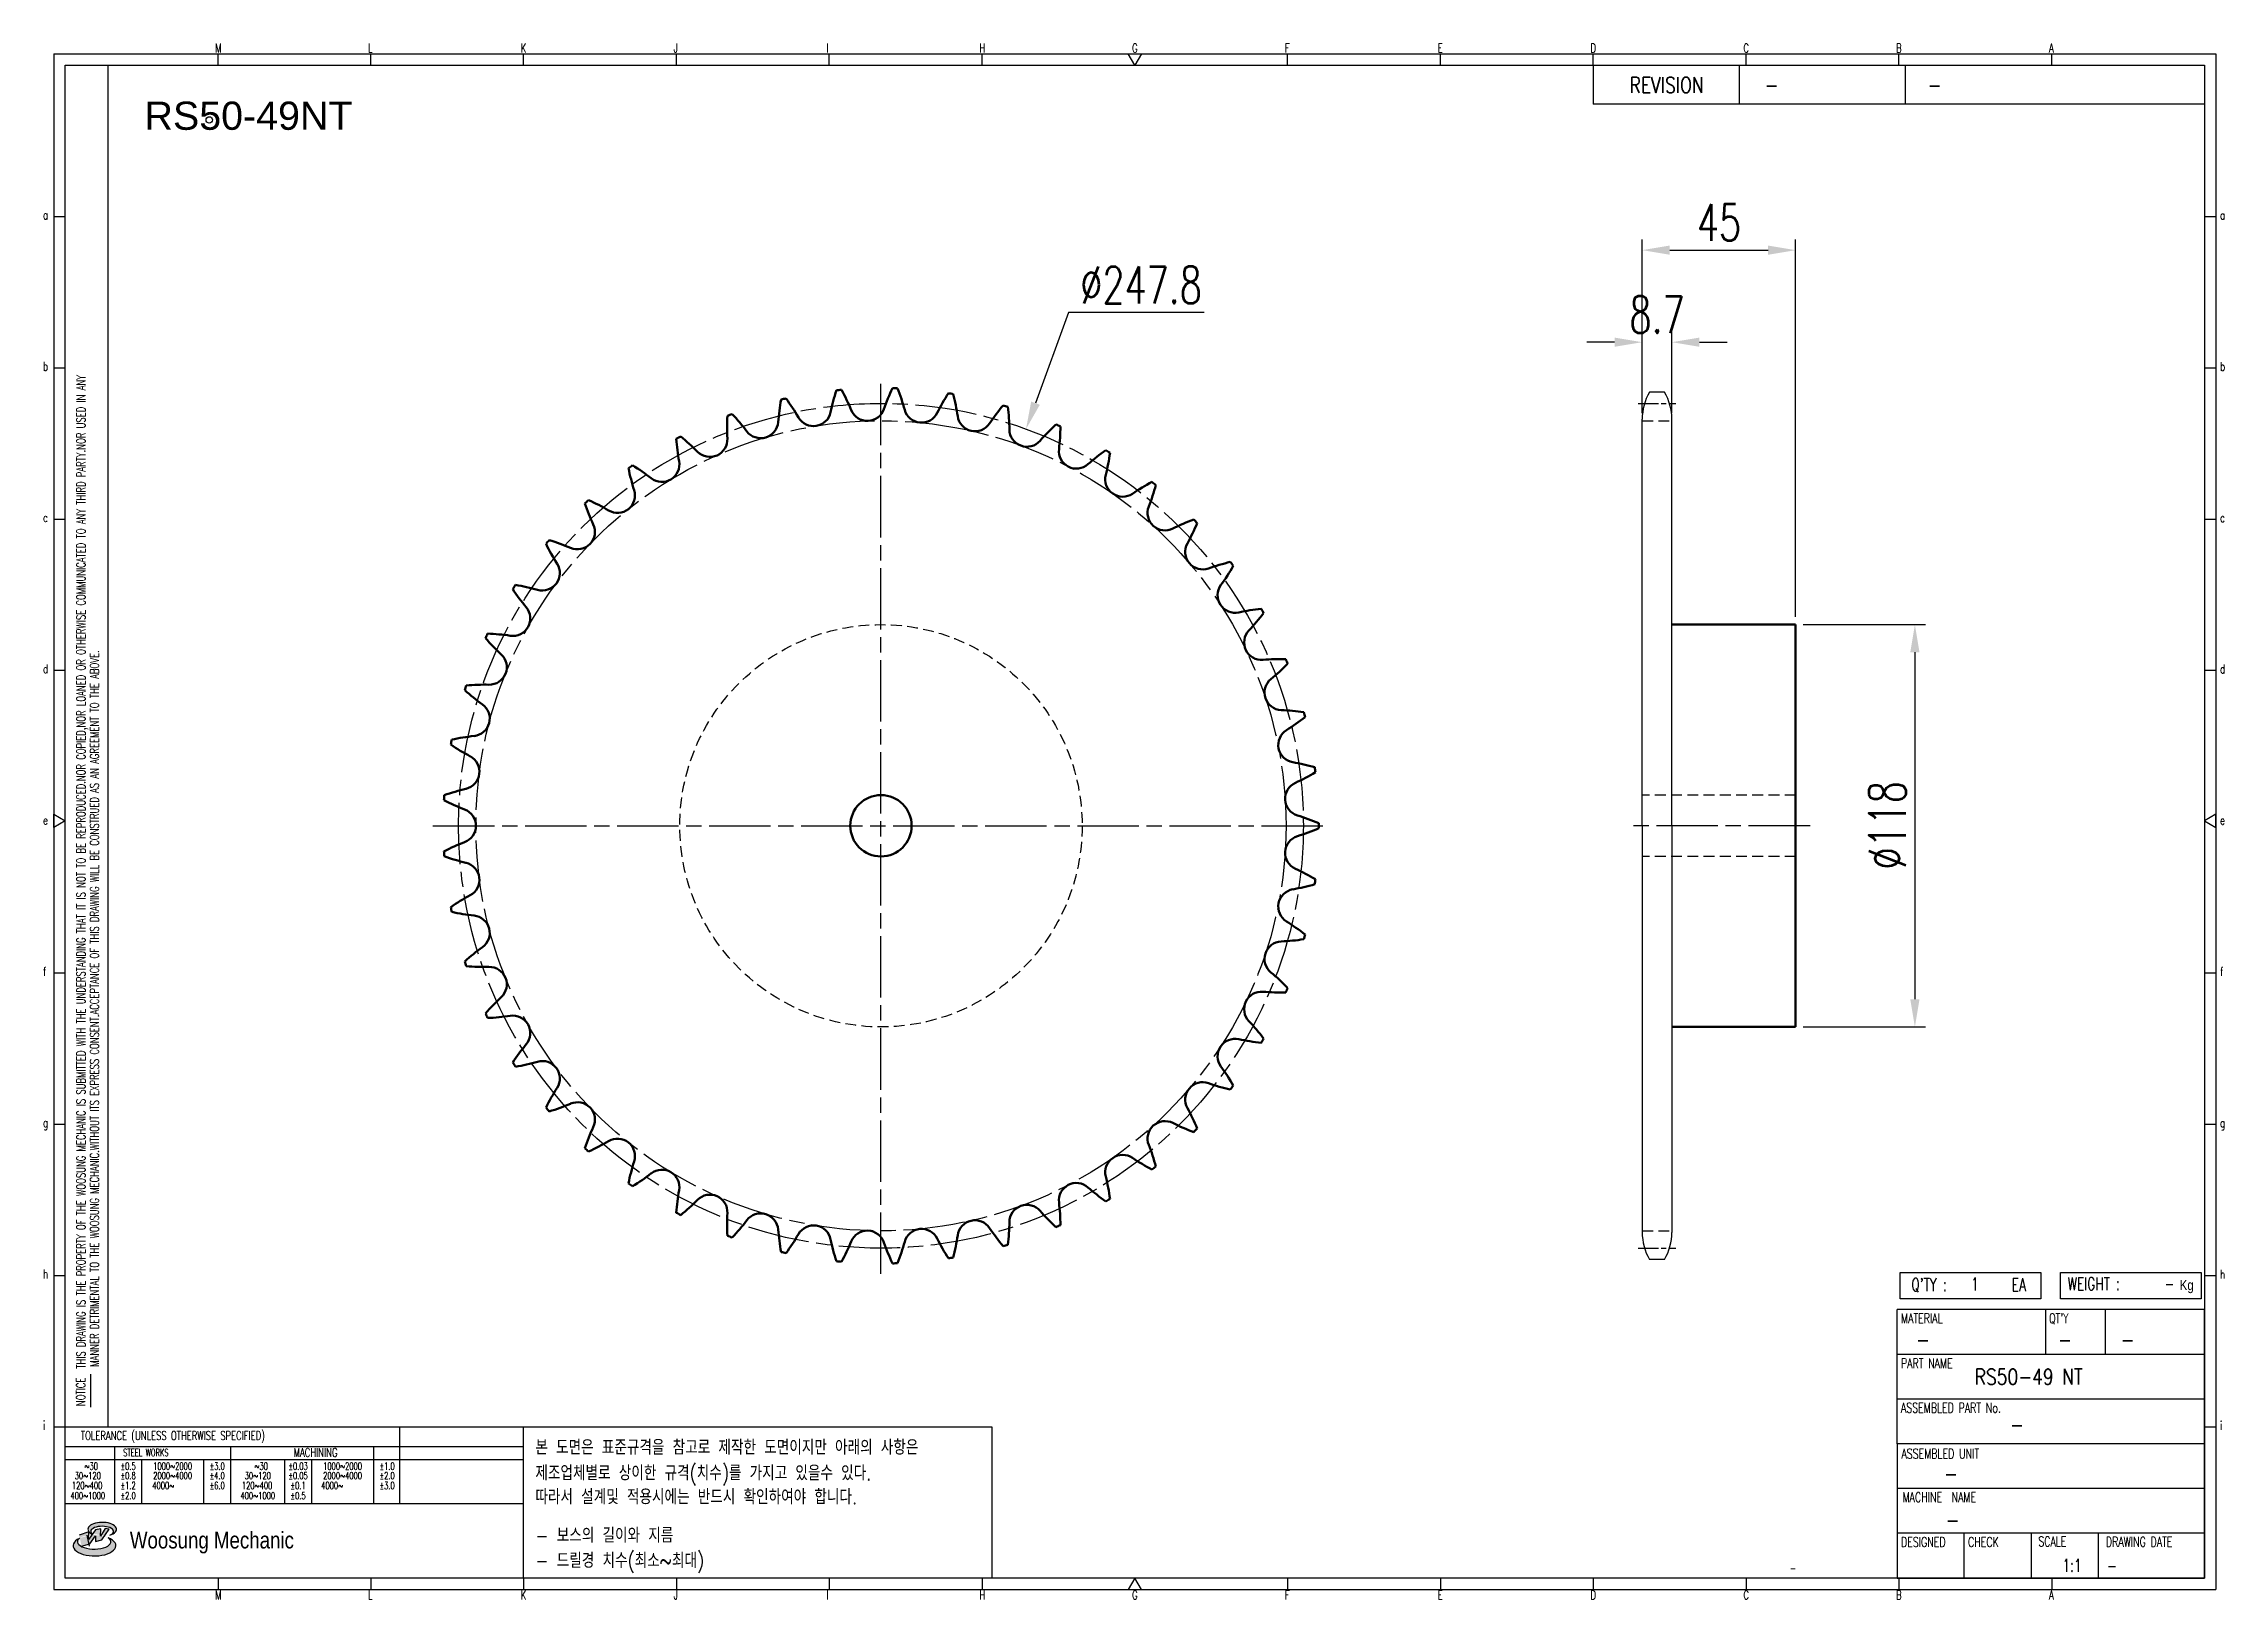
# Model space of a CAD drawing. Header units: millimetres. Extents: x 8306 to 8946, y 4749 to 5205.
import ezdxf
from ezdxf.enums import TextEntityAlignment as Align

# ---------------------------------------------------------------- set-up
doc = ezdxf.new("R2010")
doc.units = ezdxf.units.MM
for name, pattern in [('AM_ISO08W050', [18, 12, -1.5, 3, -1.5]), ('AM_ISO08W050x2', [9, 6, -0.75, 1.5, -0.75]), ('HIDDEN', [9.525, 6.35, -3.175])]:
    doc.linetypes.add(name, pattern=pattern)
for name, color, linetype, lineweight in [('22', 30, 'AM_ISO08W050', 25), ('23', 40, 'AM_ISO08W050', 25), ('AM_0N', 7, 'Continuous', 50), ('VIS', 7, 'Continuous', 50)]:
    doc.layers.add(name, color=color, linetype=linetype, lineweight=lineweight)
for name, color, linetype in [('HL', 2, 'HIDDEN'), ('S-DIM', 7, 'Continuous'), ('TITLE', 7, 'Continuous'), ('도면레이아웃', 7, 'Continuous')]:
    doc.layers.add(name, color=color, linetype=linetype)
doc.styles.add('HAN', font='ROMANS.shx', dxfattribs={"width": 0.7, "bigfont": 'whgtxt.shx'})
doc.styles.add('HKD_ST2', font='romans.shx', dxfattribs={"width": 0.7, "height": 4, "bigfont": '@extfont2.shx'})
doc.styles.add('HSG', font='SIMPLEX.shx', dxfattribs={"width": 0.7, "bigfont": 'HSG.shx'})
doc.styles.add('ROMANS', font='romans.shx', dxfattribs={"width": 0.7, "bigfont": 'whgtxt.shx'})
doc.styles.add('SLDTEXTSTYLE4', font='arial.ttf', dxfattribs={"width": 0.8})
doc.styles.get("Standard").update_dxf_attribs({"font": 'arial.ttf'})
doc.dimstyles.new('APP23', dxfattribs={"dimscale": 4.5, "dimtxt": 2.4, "dimasz": 1.8, "dimexe": 0.7, "dimexo": 0.5, "dimgap": 0.6, "dimtad": 1, "dimtoh": 1, "dimdec": 1, "dimrnd": 0.01, "dimzin": 9, "dimdsep": 46, "dimtxsty": 'HSG', "dimcen": 0, "dimclrd": 1, "dimclre": 1, "dimclrt": 256, "dimazin": 2, "dimtp": 1, "dimtm": 1, "dimtfac": 0.5, "dimtdec": 1, "dimtix": 1, "dimtofl": 0, "dimtmove": 0, "dimatfit": 3, "dimfxl": 0, "dimtvp": 1, "dimtolj": 2, "dimlwd": -1, "dimlwe": -1, "dimarcsym": 0})

# ---------------------------------------------------------------- blocks, each defined once
blk = doc.blocks.new('SUYWSHJH')
at = {"layer": '도면레이아웃'}
h = blk.add_hatch(color=10, dxfattribs=at)
h.paths.add_polyline_path([(1.544, 35.177), (1.554, 34.966), (1.779, 35.034), (2.054, 35.422), (1.908, 35.446), (1.728, 35.167), (1.741, 35.439), (1.547, 35.405), (1.292, 35.041), (1.295, 35.33), (0.943, 35.208), (1.03, 34.8), (1.336, 34.885)])
edge = h.paths.add_edge_path()
edge.add_ellipse((1.795, 35.421), major_axis=(-0.53, 0), ratio=0.487785, start_angle=122.36065, end_angle=403.39574)
edge.add_line((1.411, 35.244), (1.419, 35.261))
edge.add_ellipse((1.798, 35.344), major_axis=(-0.423, 0), ratio=0.444396, start_angle=131.58977, end_angle=386.19408, ccw=False)
edge = h.paths.add_edge_path()
edge.add_ellipse((1.512, 34.815), major_axis=(-0.793, 0), ratio=0.480113, start_angle=314.67633, end_angle=590.85213)
edge.add_ellipse((1.501, 34.958), major_axis=(-0.62, 0), ratio=0.43311, start_angle=331.7024, end_angle=574.42495, ccw=False)
for p, q in [((0, 90.118), (80.15, 90.118)), ((0, 90.118), (0, 33.191)), ((6.089, 89.693), (6.089, 90.118)), ((11.753, 89.693), (11.753, 90.118)), ((17.418, 89.693), (17.418, 90.118)), ((23.082, 89.693), (23.082, 90.118)), ((28.746, 89.693), (28.746, 90.118)), ((34.411, 89.693), (34.411, 90.118)), ((45.739, 89.693), (45.739, 90.118)), ((51.404, 89.693), (51.404, 90.118)), ((57.068, 89.693), (57.068, 90.118)), ((62.732, 89.693), (62.732, 90.118)), ((68.397, 89.693), (68.397, 90.118)), ((74.061, 89.693), (74.061, 90.118)), ((80.15, 90.118), (80.15, 33.191)), ((0, 84.085), (0.425, 84.085)), ((79.725, 84.085), (80.15, 84.085)), ((0, 78.478), (0.425, 78.478)), ((79.725, 78.478), (80.15, 78.478)), ((0, 72.87), (0.425, 72.87)), ((79.725, 72.87), (80.15, 72.87)), ((0, 67.262), (0.425, 67.262)), ((79.725, 67.262), (80.15, 67.262)), ((0, 56.047), (0.425, 56.047)), ((79.725, 56.047), (80.15, 56.047)), ((0, 50.439), (0.425, 50.439)), ((79.725, 50.439), (80.15, 50.439)), ((0, 44.832), (0.425, 44.832)), ((79.725, 44.832), (80.15, 44.832)), ((1.377, 39.947), (1.377, 41.174)), ((0, 39.224), (0.425, 39.224)), ((79.725, 39.224), (80.15, 39.224)), ((0, 33.191), (80.15, 33.191)), ((6.089, 33.616), (6.089, 33.191)), ((11.753, 33.616), (11.753, 33.191)), ((17.418, 33.616), (17.418, 33.191)), ((23.082, 33.616), (23.082, 33.191)), ((28.746, 33.616), (28.746, 33.191)), ((34.411, 33.616), (34.411, 33.191)), ((45.739, 33.616), (45.739, 33.191)), ((51.404, 33.616), (51.404, 33.191)), ((57.068, 33.616), (57.068, 33.191)), ((62.732, 33.616), (62.732, 33.191)), ((68.397, 33.616), (68.397, 33.191)), ((74.061, 33.616), (74.061, 33.191))]:
    blk.add_line(p, q)
at = {"color": 2}
for p, q in [((2.017, 39.224), (2.017, 89.693)), ((0.425, 39.224), (17.418, 39.224)), ((12.816, 39.224), (12.816, 36.382)), ((17.418, 33.616), (17.418, 39.224)), ((0.425, 38.487), (17.418, 38.487)), ((0.425, 38.012), (17.418, 38.012)), ((2.257, 38.487), (2.257, 36.382)), ((3.257, 38.012), (3.257, 36.382)), ((5.557, 38.012), (5.557, 36.382)), ((6.557, 38.5), (6.557, 36.382)), ((8.557, 38.012), (8.557, 36.382)), ((9.557, 38.026), (9.557, 36.382)), ((11.857, 38.487), (11.857, 36.382)), ((0.425, 36.382), (17.418, 36.382))]:
    blk.add_line(p, q, dxfattribs=at)
at = {"color": 6, "ltscale": 0.5}
for p, q in [((57.068, 89.693), (57.068, 88.246)), ((62.47, 89.693), (62.47, 88.246)), ((68.635, 89.693), (68.635, 88.246)), ((79.725, 88.246), (57.068, 88.246)), ((68.336, 38.59), (68.336, 43.563)), ((79.725, 43.563), (68.336, 43.563)), ((73.827, 43.563), (73.827, 41.905)), ((76.037, 43.563), (76.037, 41.905)), ((79.725, 38.59), (79.725, 43.563)), ((79.725, 41.905), (68.336, 41.905)), ((79.725, 40.248), (68.336, 40.248)), ((68.336, 38.59), (68.336, 33.616)), ((79.725, 38.59), (68.336, 38.59)), ((79.725, 33.616), (79.725, 38.59)), ((79.725, 36.932), (68.336, 36.932)), ((79.725, 35.274), (68.336, 35.274)), ((70.822, 33.616), (70.822, 35.274)), ((73.309, 33.616), (73.309, 35.274)), ((75.796, 33.616), (75.796, 35.274)), ((68.336, 33.616), (79.725, 33.616))]:
    blk.add_line(p, q, dxfattribs=at)
for points in [[(40.075, 89.693), (39.83, 90.118), (40.32, 90.118)], [(0.425, 89.693), (79.725, 89.693), (79.725, 33.616), (0.425, 33.616)], [(0.425, 61.679), (0, 61.433), (0, 61.924)], [(79.725, 61.679), (80.15, 61.433), (80.15, 61.924)], [(40.075, 33.616), (39.83, 33.191), (40.32, 33.191)]]:
    blk.add_lwpolyline(points, close=True)
at = {"layer": 'TITLE', "color": 20}
for p, q in [((68.449, 43.961), (68.449, 44.936)), ((68.449, 44.936), (73.654, 44.936)), ((73.654, 44.936), (73.654, 43.961)), ((74.39, 43.961), (74.39, 44.936)), ((74.39, 44.936), (79.595, 44.936)), ((79.595, 44.936), (79.595, 43.961)), ((73.654, 43.961), (68.449, 43.961)), ((79.595, 43.961), (74.39, 43.961))]:
    blk.add_line(p, q, dxfattribs=at)
at = {"layer": '도면레이아웃'}
for p, q in [((1.295, 35.33), (0.943, 35.208)), ((1.03, 34.8), (1.336, 34.885)), ((1.224, 35.208), (1.311, 34.8)), ((1.224, 35.208), (1.224, 35.208)), ((1.547, 35.405), (1.292, 35.041)), ((1.292, 35.041), (1.295, 35.33)), ((1.336, 34.885), (1.544, 35.177)), ((1.419, 35.261), (1.411, 35.244)), ((1.544, 35.177), (1.554, 34.966)), ((1.741, 35.439), (1.547, 35.405)), ((1.554, 34.966), (1.779, 35.034)), ((1.908, 35.446), (1.728, 35.167)), ((1.728, 35.167), (1.741, 35.439)), ((1.779, 35.034), (2.054, 35.422)), ((2.054, 35.422), (1.908, 35.446))]:
    blk.add_line(p, q, dxfattribs=at)
for centre, major_axis, ratio, start_param, end_param in [((1.795, 35.421), (-0.53, 0), 0.487785, 2.135596, 7.040584), ((1.512, 34.815), (-0.793, 0), 0.480113, 5.492138, 10.312315), ((1.501, 34.958), (-0.62, 0), 0.43311, 5.789299, 10.025607), ((1.798, 35.344), (-0.423, 0), 0.444396, 2.296675, 6.740358)]:
    blk.add_ellipse(centre, major_axis=major_axis, ratio=ratio, start_param=start_param, end_param=end_param, dxfattribs=at)
at = {"color": 4, "style": 'HKD_ST2', "width": 0.7}
for s, p in [('M', (5.988, 90.164)), ('L', (11.652, 90.164)), ('K', (17.316, 90.164)), ('J', (22.981, 90.164)), ('I', (28.645, 90.164)), ('H', (34.309, 90.164)), ('G', (39.974, 90.164)), ('F', (45.638, 90.164)), ('E', (51.302, 90.164)), ('D', (56.967, 90.164)), ('C', (62.631, 90.164)), ('B', (68.295, 90.164)), ('A', (73.96, 90.164)), ('a', (-0.395, 83.976)), ('a', (80.305, 83.97)), ('b', (-0.395, 78.368)), ('b', (80.305, 78.362)), ('c', (-0.395, 72.76)), ('c', (80.305, 72.754)), ('d', (-0.395, 67.153)), ('d', (80.305, 67.147)), ('e', (-0.395, 61.545)), ('e', (80.305, 61.539)), ('f', (-0.395, 55.937)), ('f', (80.305, 55.931)), ('g', (-0.395, 50.33)), ('g', (80.305, 50.324)), ('h', (-0.395, 44.722)), ('h', (80.305, 44.716)), ('i', (-0.395, 39.114)), ('i', (80.305, 39.108)), ('M', (5.988, 32.824)), ('L', (11.652, 32.824)), ('K', (17.316, 32.824)), ('J', (22.981, 32.824)), ('I', (28.645, 32.824)), ('H', (34.309, 32.824)), ('G', (39.974, 32.824)), ('F', (45.638, 32.824)), ('E', (51.302, 32.824)), ('D', (56.967, 32.824)), ('C', (62.631, 32.824)), ('B', (68.295, 32.824)), ('A', (73.96, 32.824))]:
    blk.add_text(s, height=0.326, dxfattribs=at).set_placement(p)
for s, height, style, width, p in [('REVISION', 0.5806, 'HAN', 0.8, (58.415, 88.664)), ('-', 0.581, 'HAN', 0.8, (63.426, 88.664)), ('-', 0.581, 'HAN', 0.8, (69.468, 88.664)), ("Q'TY : ", 0.4746, 'HKD_ST2', 0.7, (68.857, 44.253)), ('1', 0.475, 'HKD_ST2', 0.7, (71.071, 44.275)), ('EA', 0.4746, 'HKD_ST2', 0.7, (72.578, 44.253)), ('WEIGHT : ', 0.4746, 'HKD_ST2', 0.7, (74.65, 44.286)), ('-', 0.581, 'HAN', 0.8, (69.029, 42.157)), ('-', 0.581, 'HAN', 0.8, (74.289, 42.157)), ('-', 0.581, 'HAN', 0.8, (76.623, 42.157)), ('-', 0.581, 'HAN', 0.8, (72.515, 39.013)), ('-', 0.581, 'HAN', 0.8, (70.067, 37.189)), ('-', 0.581, 'HAN', 0.8, (70.126, 35.48)), ('1:1', 0.4746, 'HKD_ST2', 0.7, (74.458, 33.848)), ('-', 0.475, 'HKD_ST2', 0.7, (76.112, 33.837))]:
    blk.add_text(s, height=height, dxfattribs=dict(style=style, width=width)).set_placement(p)
at = {"color": 6, "style": 'HKD_ST2', "width": 0.7}
for s, p in [(' THIS DRAWING IS THE PROPERTY OF THE WOOSUNG MECHANIC IS SUBMITTED WITH THE UNDERSTANDING THAT IT IS NOT TO BE REPRODUCED.NOR COPIED,NOR LOANED OR OTHERWISE COMMUNICATED TO ANY THIRD PARTY.NOR USED IN ANY', (1.173, 41.217)), ('MANNER DETRIMENTAL TO THE WOOSUNG MECHANIC.WITHOUT ITS EXPRESS CONSENT.ACCEPTANCE OF THIS DRAWING WILL BE CONSTRUED AS AN AGREEMENT TO THE ABOVE.', (1.672, 41.447))]:
    blk.add_text(s, height=0.326266, rotation=90, dxfattribs=at).set_placement(p)
at = {"style": 'HKD_ST2', "width": 0.7}
blk.add_text('-', height=0.475, dxfattribs=at).set_placement((78.613, 44.286), align=Align.RIGHT)
at = {"color": 4, "style": 'HKD_ST2', "width": 0.7}
for s, height, p in [('MATERIAL', 0.3651, (68.474, 43.425)), ("QT'Y", 0.3651, (73.965, 43.425)), ('PART NAME', 0.3651, (68.474, 41.756)), ('ASSEMBLED PART No.', 0.36511, (68.474, 40.109)), ('ASSEMBLED UNIT', 0.36511, (68.49, 38.408)), ('MACHINE  NAME', 0.36511, (68.532, 36.794)), ('DESIGNED', 0.3651, (68.474, 35.136)), ('CHECK', 0.3651, (70.961, 35.136)), ('SCALE', 0.3651, (73.566, 35.153)), ('DRAWING DATE', 0.36511, (76.071, 35.141))]:
    blk.add_text(s, height=height, dxfattribs=at).set_placement(p, align=Align.TOP_LEFT)
at = {"style": 'HKD_ST2', "width": 0.7}
blk.add_text('NOTICE', height=0.3263, rotation=90, dxfattribs=at).set_placement((1.163, 39.988))
for s, height, style, width, p in [('TOLERANCE (UNLESS OTHERWISE SPECIFIED)', 0.32627, 'HKD_ST2', 0.7, (4.417, 38.896)), ('-', 0.326, 'ROMANS', 0.65, (64.469, 33.975))]:
    blk.add_text(s, height=height, dxfattribs=dict(style=style, width=width)).set_placement(p, align=Align.MIDDLE_CENTER)
at = {"color": 4, "style": 'HKD_ST2', "width": 0.7}
for s, height, p in [('STEEL WORKS', 0.26101, (3.416, 38.268)), ('MACHINING', 0.3263, (9.707, 38.27)), ('%%P0.5', 0.261, (2.757, 37.762)), ('%%P0.8', 0.261, (2.757, 37.411)), ('%%P3.0', 0.261, (6.057, 37.762)), ('%%P4.0', 0.261, (6.057, 37.411)), ('%%P0.03', 0.261, (9.057, 37.762)), ('%%P0.05', 0.261, (9.057, 37.411)), ('%%P1.0', 0.261, (12.357, 37.762)), ('%%P2.0', 0.261, (12.357, 37.411)), ('%%P1.2', 0.261, (2.757, 37.045)), ('%%P2.0', 0.261, (2.757, 36.67)), ('%%P6.0', 0.261, (6.057, 37.045)), ('%%P0.1', 0.261, (9.057, 37.045)), ('%%P0.5', 0.261, (9.057, 36.67)), ('%%P3.0', 0.261, (12.357, 37.045))]:
    blk.add_text(s, height=height, dxfattribs=at).set_placement(p, align=Align.MIDDLE)
for s, height, p in [('30%%126120', 0.261, (1.263, 37.411)), ('%%12630', 0.261, (1.389, 37.762)), ('2000%%1264000', 0.26101, (4.407, 37.411)), ('1000%%1262000', 0.26101, (4.407, 37.762)), ('30%%126120', 0.261, (7.563, 37.411)), ('%%12630', 0.261, (7.689, 37.762)), ('2000%%1264000', 0.26101, (10.707, 37.411)), ('1000%%1262000', 0.26101, (10.707, 37.762)), ('400%%1261000', 0.26101, (1.263, 36.67)), ('120%%126400', 0.26101, (1.237, 37.045)), ('4000%%126', 0.261, (4.061, 37.045)), ('400%%1261000', 0.26101, (7.563, 36.67)), ('120%%126400', 0.26101, (7.537, 37.045)), ('4000%%126', 0.261, (10.321, 37.045))]:
    blk.add_text(s, height=height, dxfattribs=at).set_placement(p, align=Align.MIDDLE_CENTER)
at = {"color": 1, "style": 'SLDTEXTSTYLE4', "width": 0.8}
blk.add_text('Woosung Mechanic', height=0.61957, dxfattribs=at).set_placement((2.822, 34.711))
at = {"layer": 'TITLE', "width": 0.8}
blk.add_text('Kg', height=0.3789, dxfattribs=at).set_placement((78.807, 44.286))
blk = doc.blocks.new('*D439')
at = {"layer": 'Defpoints', "color": 0, "transparency": 16777216}
for p in [(8784.06, 5117.58), (8775.36, 5094.55), (8784.06, 5094.55)]:
    blk.add_point(p, dxfattribs=at)
at = {"layer": 'S-DIM', "color": 1, "transparency": 16777216}
for p, q in [((8767.26, 5117.58), (8759.16, 5117.58)), ((8775.36, 5096.8), (8775.36, 5120.73)), ((8784.06, 5096.8), (8784.06, 5120.73)), ((8792.16, 5117.58), (8800.26, 5117.58))]:
    blk.add_line(p, q, dxfattribs=at)
for points in [[(8767.26, 5118.93), (8767.26, 5116.23), (8775.36, 5117.58)], [(8792.16, 5118.93), (8792.16, 5116.23), (8784.06, 5117.58)]]:
    blk.add_solid(points, dxfattribs=at)
at = {"layer": 'S-DIM', "transparency": 16777216, "insert": (8779.71, 5125.68), "char_height": 10.8, "attachment_point": 5, "style": 'HSG'}
blk.add_mtext('\\A2;8.7', dxfattribs=at)
blk = doc.blocks.new('*D440')
at = {"layer": 'Defpoints', "color": 0, "transparency": 16777216}
for p in [(8820.36, 5144.58), (8775.36, 5094.55), (8820.36, 5034.75)]:
    blk.add_point(p, dxfattribs=at)
at = {"layer": 'S-DIM', "color": 1, "transparency": 16777216}
for p, q in [((8775.36, 5096.8), (8775.36, 5147.73)), ((8783.46, 5144.58), (8812.26, 5144.58)), ((8820.36, 5037), (8820.36, 5147.73))]:
    blk.add_line(p, q, dxfattribs=at)
for points in [[(8783.46, 5145.93), (8783.46, 5143.23), (8775.36, 5144.58)], [(8812.26, 5145.93), (8812.26, 5143.23), (8820.36, 5144.58)]]:
    blk.add_solid(points, dxfattribs=at)
at = {"layer": 'S-DIM', "transparency": 16777216, "insert": (8797.86, 5152.68), "char_height": 10.8, "attachment_point": 5, "style": 'HSG'}
blk.add_mtext('\\A2;45', dxfattribs=at)
blk = doc.blocks.new('*D441')
at = {"layer": 'Defpoints', "color": 0, "transparency": 16777216}
for p in [(8820.36, 5034.75), (8820.36, 4916.75), (8855.34, 4916.75)]:
    blk.add_point(p, dxfattribs=at)
at = {"layer": 'S-DIM', "color": 1, "transparency": 16777216}
for p, q in [((8822.61, 5034.75), (8858.49, 5034.75)), ((8855.34, 5026.65), (8855.34, 4924.85)), ((8822.61, 4916.75), (8858.49, 4916.75))]:
    blk.add_line(p, q, dxfattribs=at)
for points in [[(8853.99, 5026.65), (8856.69, 5026.65), (8855.34, 5034.75)], [(8853.99, 4924.85), (8856.69, 4924.85), (8855.34, 4916.75)]]:
    blk.add_solid(points, dxfattribs=at)
at = {"layer": 'S-DIM', "transparency": 16777216, "insert": (8847.24, 4975.9), "char_height": 10.8, "attachment_point": 5, "rotation": 90, "style": 'HSG'}
blk.add_mtext('\\A2;%%c118', dxfattribs=at)
blk = doc.blocks.new('*D442')
at = {"layer": 'Defpoints', "color": 0, "transparency": 16777216}
for p in [(8594.62, 5092.1), (8509.53, 4859.39)]:
    blk.add_point(p, dxfattribs=at)
at = {"layer": 'S-DIM', "color": 1, "transparency": 16777216}
for p, q in [((8607.12, 5126.28), (8597.4, 5099.71)), ((8646.9, 5126.28), (8607.12, 5126.28))]:
    blk.add_line(p, q, dxfattribs=at)
blk.add_solid([(8596.13, 5100.17), (8598.67, 5099.24), (8594.62, 5092.1)], dxfattribs=at)
at = {"layer": 'S-DIM', "transparency": 16777216, "insert": (8628.36, 5134.38), "char_height": 10.8, "attachment_point": 5, "style": 'HSG'}
blk.add_mtext('\\A2;∅247.8', dxfattribs=at)

msp = doc.modelspace()

# ---------------------------------------------------------------- linework, layer by layer
for p, q in [((8781.93, 5102.94), (8777.49, 5102.94)), ((8775.36, 4975.75), (8775.36, 5095.01)), ((8784.06, 4975.75), (8784.06, 5095.01)), ((8775.36, 4975.75), (8775.36, 4856.49)), ((8784.06, 4975.75), (8784.06, 4856.49)), ((8781.93, 4848.55), (8777.49, 4848.55))]:
    msp.add_line(p, q)
at = {"color": 4}
msp.add_lwpolyline([(8447.26, 4799.5), (8584.63, 4799.5), (8584.63, 4755.12), (8447.26, 4755.12)], close=True, dxfattribs=at)
msp.add_circle((8355.06, 5182.76), 0.956)
for centre, start, end in [((8791.23, 5095.01), 150, 180), ((8768.18, 5095.01), 0, 30), ((8791.23, 4856.49), 180, 210), ((8768.18, 4856.49), 330, 0)]:
    msp.add_arc(centre, 15.87, start, end)
at = {"layer": '22', "linetype": 'AM_ISO08W050x2'}
for p, q in [((8774.18, 5099.63), (8785.24, 5099.63)), ((8774.18, 4851.86), (8785.24, 4851.86))]:
    msp.add_line(p, q, dxfattribs=at)
at = {"layer": '23', "color": 4, "linetype": 'AM_ISO08W050x2', "ltscale": 3}
for p, q in [((8552.08, 4844.35), (8552.08, 5107.14)), ((8420.68, 4975.75), (8683.47, 4975.75)), ((8824.58, 4975.75), (8772.33, 4975.75))]:
    msp.add_line(p, q, dxfattribs=at)
for radius in [123.89, 118.81]:
    msp.add_circle((8552.08, 4975.75), radius, dxfattribs=at)
at = {"layer": 'AM_0N'}
for centre, radius, start, end in [((8583.93, 5089.41), 62.18, 169.48741, 175.61224), ((8552.08, 4975.75), 128.4, 102.52921, 103.18508), ((8474.07, 5064.34), 62.18, 30.10204, 36.22688), ((8598.2, 5084.41), 62.18, 162.14047, 168.26531), ((8552.08, 4975.75), 128.4, 95.18227, 95.83814), ((8486.03, 5073.59), 62.18, 22.7551, 28.87994), ((8611.72, 5077.62), 62.18, 154.79353, 160.91837), ((8552.08, 4975.75), 128.4, 87.83533, 88.4912), ((8499.09, 5081.23), 62.18, 15.40816, 21.533), ((8624.25, 5069.15), 62.18, 147.44659, 153.57143), ((8552.08, 4975.75), 128.4, 80.48839, 81.14426), ((8513.01, 5087.14), 62.18, 8.06122, 14.18606), ((8635.61, 5059.16), 62.18, 140.09965, 146.22449), ((8552.08, 4975.75), 128.4, 73.14145, 73.79732), ((8527.58, 5091.22), 62.18, 0.71429, 6.83912), ((8569.13, 5092.55), 62.18, 176.83435, 182.95918), ((8552.08, 4975.75), 128.4, 109.87615, 110.53202), ((8463.38, 5053.63), 62.18, 37.44898, 43.57382), ((8516.81, 5094.56), 5.13, 217.44898, 355.61224), ((8532.3, 5098.1), 5.13, 210.10204, 348.26531), ((8548.11, 5099.62), 5.13, 202.7551, 340.91837), ((8563.98, 5099.11), 5.13, 195.40816, 333.57143), ((8579.66, 5096.58), 5.13, 188.06122, 326.22449), ((8594.88, 5092.06), 5.13, 180.71429, 318.87755), ((8645.59, 5047.79), 62.18, 132.75271, 138.87755), ((8552.08, 4975.75), 128.4, 65.79452, 66.45038), ((8542.54, 5093.41), 62.18, 353.36735, 359.49218), ((8552.08, 4975.75), 128.4, 117.22309, 117.87895), ((8554.05, 5093.77), 62.18, 184.18129, 190.30612), ((8454.14, 5041.65), 62.18, 44.79592, 50.92075), ((8501.91, 5089.08), 5.13, 224.79592, 2.95918), ((8609.4, 5085.63), 5.13, 173.36735, 311.53061), ((8654.03, 5035.24), 62.18, 125.40578, 131.53061), ((8552.08, 4975.75), 128.4, 58.44758, 59.10344), ((8552.08, 4975.75), 128.4, 124.57003, 125.22589), ((8538.94, 5093.06), 62.18, 191.52823, 197.65306), ((8446.52, 5028.59), 62.18, 52.14286, 58.26769), ((8487.83, 5081.73), 5.13, 232.14286, 10.30612), ((8557.67, 5093.66), 62.18, 346.02041, 352.14524), ((8474.8, 5072.65), 5.13, 239.4898, 17.65306), ((8622.98, 5077.4), 5.13, 166.02041, 304.18367), ((8660.8, 5021.72), 62.18, 118.05884, 124.18367), ((8572.7, 5091.98), 62.18, 338.67347, 344.79831), ((8552.08, 4975.75), 128.4, 51.10064, 51.75651), ((8552.08, 4975.75), 128.4, 131.91696, 132.57283), ((8524.05, 5090.42), 62.18, 198.87516, 205), ((8440.63, 5014.66), 62.18, 59.4898, 65.61463), ((8635.4, 5067.5), 5.13, 158.67347, 296.83673), ((8463.05, 5061.97), 5.13, 246.83673, 25), ((8665.79, 5007.44), 62.18, 110.7119, 116.83673), ((8587.39, 5088.38), 62.18, 331.32653, 337.45137), ((8552.08, 4975.75), 128.4, 43.7537, 44.40957), ((8552.08, 4975.75), 128.4, 139.2639, 139.91977), ((8509.62, 5085.89), 62.18, 206.2221, 212.34694), ((8436.57, 5000.08), 62.18, 66.83673, 72.96157), ((8646.45, 5056.09), 5.13, 151.32653, 289.4898), ((8452.75, 5049.88), 5.13, 254.18367, 32.34694), ((8668.91, 4992.63), 62.18, 103.36496, 109.4898), ((8601.51, 5082.94), 62.18, 323.97959, 330.10443), ((8552.08, 4975.75), 128.4, 36.40676, 37.06263), ((8552.08, 4975.75), 128.4, 146.61084, 147.26671), ((8495.88, 5079.56), 62.18, 213.56904, 219.69388), ((8434.41, 4985.11), 62.18, 74.18367, 80.30851), ((8655.95, 5043.36), 5.13, 143.97959, 282.14286), ((8444.09, 5036.57), 5.13, 261.53061, 39.69388), ((8670.11, 4977.56), 62.18, 96.01802, 102.14286), ((8614.81, 5075.74), 62.18, 316.63265, 322.75749), ((8552.08, 4975.75), 128.4, 29.05982, 29.71569), ((8552.08, 4975.75), 128.4, 153.95778, 154.61365), ((8483.07, 5071.52), 62.18, 220.91598, 227.04082), ((8434.17, 4969.99), 62.18, 81.53061, 87.65545), ((8663.74, 5029.52), 5.13, 136.63265, 274.79592), ((8437.2, 5022.26), 5.13, 268.87755, 47.04082), ((8669.37, 4962.45), 62.18, 88.67108, 94.79592), ((8627.08, 5066.9), 62.18, 309.28571, 315.41055), ((8552.08, 4975.75), 128.4, 21.71288, 22.36875), ((8552.08, 4975.75), 128.4, 161.30472, 161.96059), ((8471.39, 5061.91), 62.18, 228.26292, 234.38776), ((8435.88, 4954.96), 62.18, 88.87755, 95.00239), ((8669.7, 5014.8), 5.13, 129.28571, 267.44898), ((8432.19, 5007.18), 5.13, 276.22449, 54.38776), ((8666.71, 4947.56), 62.18, 81.32414, 87.44898), ((8552.08, 4975.75), 128.4, 14.36594, 15.02181), ((8439.49, 4940.27), 62.18, 96.22449, 102.34933), ((8673.73, 4999.44), 5.13, 121.93878, 260.10204), ((8638.12, 5056.56), 62.18, 301.93878, 308.06361), ((8552.08, 4975.75), 128.4, 168.65166, 169.30753), ((8461.03, 5050.88), 62.18, 235.60986, 241.73469), ((8429.16, 4991.6), 5.13, 283.57143, 61.73469), ((8662.16, 4933.13), 62.18, 73.9772, 80.10204), ((8647.75, 5044.89), 62.18, 294.59184, 300.71667), ((8552.08, 4975.75), 128.4, 7.01901, 7.67487), ((8552.08, 4975.75), 128.4, 175.9986, 176.65446), ((8452.17, 5038.62), 62.18, 242.9568, 249.08163), ((8444.95, 4926.17), 62.18, 103.57143, 109.69626), ((8675.76, 4983.69), 5.13, 114.59184, 252.7551), ((8428.14, 4975.75), 5.13, 290.91837, 69.08163), ((8655.81, 4919.4), 62.18, 66.63027, 72.7551), ((8552.08, 4975.75), 128.4, 359.67207, 0.32793), ((8452.17, 4912.87), 62.18, 110.91837, 117.0432), ((8675.76, 4967.81), 5.13, 107.2449, 245.40816), ((8655.81, 5032.09), 62.18, 287.2449, 293.36973), ((8552.08, 4975.75), 128.4, 183.34554, 184.0014), ((8444.95, 5025.33), 62.18, 250.30374, 256.42857), ((8429.16, 4959.9), 5.13, 298.26531, 76.42857), ((8662.16, 5018.36), 62.18, 279.89796, 286.0228), ((8647.75, 4906.6), 62.18, 59.28333, 65.40816), ((8552.08, 4975.75), 128.4, 352.32513, 352.98099), ((8461.03, 4900.61), 62.18, 118.26531, 124.39014), ((8552.08, 4975.75), 128.4, 190.69247, 191.34834), ((8673.73, 4952.06), 5.13, 99.89796, 238.06122), ((8439.49, 5011.22), 62.18, 257.65067, 263.77551), ((8432.19, 4944.31), 5.13, 305.61224, 83.77551), ((8638.12, 4894.93), 62.18, 51.93639, 58.06122), ((8471.39, 4889.59), 62.18, 125.61224, 131.73708), ((8669.7, 4936.69), 5.13, 92.55102, 230.71429), ((8666.71, 5003.94), 62.18, 272.55102, 278.67586), ((8552.08, 4975.75), 128.4, 344.97819, 345.63406), ((8552.08, 4975.75), 128.4, 198.03941, 198.69528), ((8435.88, 4996.53), 62.18, 264.99761, 271.12245), ((8437.2, 4929.24), 5.13, 312.95918, 91.12245), ((8627.08, 4884.6), 62.18, 44.58945, 50.71429), ((8483.07, 4879.98), 62.18, 132.95918, 139.08402), ((8663.74, 4921.97), 5.13, 85.20408, 223.36735), ((8669.37, 4989.05), 62.18, 265.20408, 271.32892), ((8552.08, 4975.75), 128.4, 337.63125, 338.28712), ((8552.08, 4975.75), 128.4, 205.38635, 206.04222), ((8434.17, 4981.5), 62.18, 272.34455, 278.46939), ((8444.09, 4914.93), 5.13, 320.30612, 98.46939), ((8655.95, 4908.13), 5.13, 77.85714, 216.02041), ((8670.11, 4973.94), 62.18, 257.85714, 263.98198), ((8614.81, 4875.75), 62.18, 37.24251, 43.36735), ((8552.08, 4975.75), 128.4, 330.28431, 330.94018), ((8495.88, 4871.94), 62.18, 140.30612, 146.43096), ((8552.08, 4975.75), 128.4, 212.73329, 213.38916), ((8434.41, 4966.38), 62.18, 279.69149, 285.81633), ((8452.75, 4901.62), 5.13, 327.65306, 105.81633), ((8646.45, 4895.41), 5.13, 70.5102, 208.67347), ((8668.91, 4958.86), 62.18, 250.5102, 256.63504), ((8601.51, 4868.55), 62.18, 29.89557, 36.02041), ((8509.62, 4865.6), 62.18, 147.65306, 153.7779), ((8436.57, 4951.41), 62.18, 287.03843, 293.16327), ((8463.05, 4889.53), 5.13, 335, 113.16327), ((8552.08, 4975.75), 128.4, 322.93737, 323.59324), ((8552.08, 4975.75), 128.4, 220.08023, 220.7361), ((8524.05, 4861.08), 62.18, 155, 161.12484), ((8635.4, 4884), 5.13, 63.16327, 201.32653), ((8665.79, 4944.06), 62.18, 243.16327, 249.2881), ((8587.39, 4863.11), 62.18, 22.54863, 28.67347), ((8552.08, 4975.75), 128.4, 315.59043, 316.2463), ((8552.08, 4975.75), 128.4, 227.42717, 228.08304), ((8440.63, 4936.84), 62.18, 294.38537, 300.5102), ((8474.8, 4878.85), 5.13, 342.34694, 120.5102), ((8572.7, 4859.52), 62.18, 15.20169, 21.32653), ((8538.94, 4858.44), 62.18, 162.34694, 168.47177), ((8487.83, 4869.76), 5.13, 349.69388, 127.85714), ((8622.98, 4874.1), 5.13, 55.81633, 193.97959), ((8660.8, 4929.78), 62.18, 235.81633, 241.94116), ((8552.08, 4975.75), 128.4, 308.24349, 308.89936), ((8552.08, 4975.75), 128.4, 234.77411, 235.42997), ((8446.52, 4922.91), 62.18, 301.73231, 307.85714), ((8554.05, 4857.72), 62.18, 169.69388, 175.81871), ((8609.4, 4865.86), 5.13, 48.46939, 186.63265), ((8654.03, 4916.25), 62.18, 228.46939, 234.59422), ((8557.67, 4857.84), 62.18, 7.85476, 13.97959), ((8552.08, 4975.75), 128.4, 242.12105, 242.77691), ((8454.14, 4909.84), 62.18, 309.07925, 315.20408), ((8501.91, 4862.42), 5.13, 357.04082, 135.20408), ((8569.13, 4858.94), 62.18, 177.04082, 183.16565), ((8516.81, 4856.93), 5.13, 4.38776, 142.55102), ((8594.88, 4859.43), 5.13, 41.12245, 179.28571), ((8645.59, 4903.7), 62.18, 221.12245, 227.24729), ((8542.54, 4858.09), 62.18, 0.50782, 6.63265), ((8552.08, 4975.75), 128.4, 300.89656, 301.55242), ((8552.08, 4975.75), 128.4, 249.46798, 250.12385), ((8463.38, 4897.86), 62.18, 316.42618, 322.55102), ((8583.93, 4862.08), 62.18, 184.38776, 190.51259), ((8474.07, 4887.16), 62.18, 323.77312, 329.89796), ((8532.3, 4853.4), 5.13, 11.73469, 149.89796), ((8548.11, 4851.87), 5.13, 19.08163, 157.2449), ((8563.98, 4852.38), 5.13, 26.42857, 164.59184), ((8513.01, 4864.36), 62.18, 345.81394, 351.93878), ((8579.66, 4854.92), 5.13, 33.77551, 171.93878), ((8635.61, 4892.34), 62.18, 213.77551, 219.90035), ((8527.58, 4860.27), 62.18, 353.16088, 359.28571), ((8552.08, 4975.75), 128.4, 293.54962, 294.20548), ((8552.08, 4975.75), 128.4, 256.81492, 257.47079), ((8598.2, 4867.09), 62.18, 191.73469, 197.85953), ((8486.03, 4877.91), 62.18, 331.12006, 337.2449), ((8611.72, 4873.88), 62.18, 199.08163, 205.20647), ((8499.09, 4870.27), 62.18, 338.467, 344.59184), ((8624.25, 4882.34), 62.18, 206.42857, 212.55341), ((8552.08, 4975.75), 128.4, 278.85574, 279.51161), ((8552.08, 4975.75), 128.4, 286.20268, 286.85855), ((8552.08, 4975.75), 128.4, 264.16186, 264.81773), ((8552.08, 4975.75), 128.4, 271.5088, 272.16467)]:
    msp.add_arc(centre, radius, start, end, dxfattribs=at)
at = {"layer": 'HL', "ltscale": 0.5}
for p, q in [((8775.36, 5094.55), (8784.06, 5094.55)), ((8820.36, 4984.75), (8775.36, 4984.75)), ((8820.36, 4966.75), (8775.36, 4966.75)), ((8775.36, 4856.94), (8784.06, 4856.94))]:
    msp.add_line(p, q, dxfattribs=at)
msp.add_circle((8552.08, 4975.75), 59, dxfattribs=at)
at = {"layer": 'VIS'}
for p, q in [((8820.36, 5034.75), (8784.06, 5034.75)), ((8820.36, 5034.75), (8820.36, 4916.75)), ((8820.36, 4916.75), (8784.06, 4916.75))]:
    msp.add_line(p, q, dxfattribs=at)
msp.add_circle((8552.08, 4975.75), 9, dxfattribs=at)

# ---------------------------------------------------------------- block references
at = {"xscale": 7.912832261389859, "yscale": 7.912832261389859, "zscale": 7.912832261389859}
msp.add_blockref('SUYWSHJH', (8309.44, 4489.12), dxfattribs=at)

# ---------------------------------------------------------------- texts
at = {"color": 2}
msp.add_text('RS50-49NT', height=8.268, dxfattribs=at).set_placement((8336.08, 5179.88))
at = {"style": 'HAN', "width": 0.8}
msp.add_text('RS50-49 NT', height=4.594, dxfattribs=at).set_placement((8872.89, 4811.85))
at = {"color": 4, "style": 'HAN', "width": 0.8}
for s, p in [('본 도면은 표준규격을 참고로 제작한 도면이지만 아래의 사항은', (8450.71, 4791.28)), ('제조업체별로 상이한 규격(치수)를 가지고 있을수 있다.', (8450.71, 4783.75)), ('따라서 설계및 적용시에는 반드시 확인하여야 합니다.', (8450.71, 4776.75)), ('- 보스의 길이와 지름', (8450.71, 4765.48)), ('- 드릴경 치수(최소~최대)', (8450.71, 4758.08))]:
    msp.add_text(s, height=4.347, dxfattribs=at).set_placement(p)

# ---------------------------------------------------------------- dimensions: what is measured, and where the dimension line sits
at = {"layer": 'S-DIM'}
dim = msp.add_linear_dim(base=(8820.36, 5144.58), p1=(8775.36, 5094.55), p2=(8820.36, 5034.75), dimstyle='APP23', dxfattribs=at)
dim.commit()
dim.dimension.update_dxf_attribs({"geometry": '*D440', "text_midpoint": (8797.86, 5152.68)})
dim = msp.add_diameter_dim_2p(p1=(8509.53, 4859.39), p2=(8594.62, 5092.1), dimstyle='APP23', dxfattribs=at)
dim.commit()
dim.dimension.update_dxf_attribs({"geometry": '*D442', "text_midpoint": (8628.36, 5126.28), "dimtype": 163})
dim = msp.add_linear_dim(base=(8784.06, 5117.58), p1=(8775.36, 5094.55), p2=(8784.06, 5094.55), dimstyle='APP23', dxfattribs=at)
dim.commit()
dim.dimension.update_dxf_attribs({"geometry": '*D439', "text_midpoint": (8779.71, 5117.58), "dimtype": 160})
dim = msp.add_linear_dim(base=(8855.34, 4916.75), p1=(8820.36, 5034.75), p2=(8820.36, 4916.75), angle=90, text='%%c<>', dimstyle='APP23', dxfattribs=at)
dim.commit()
dim.dimension.update_dxf_attribs({"geometry": '*D441', "text_midpoint": (8855.34, 4975.9), "dimtype": 160})

doc.saveas('drawing.dxf')
